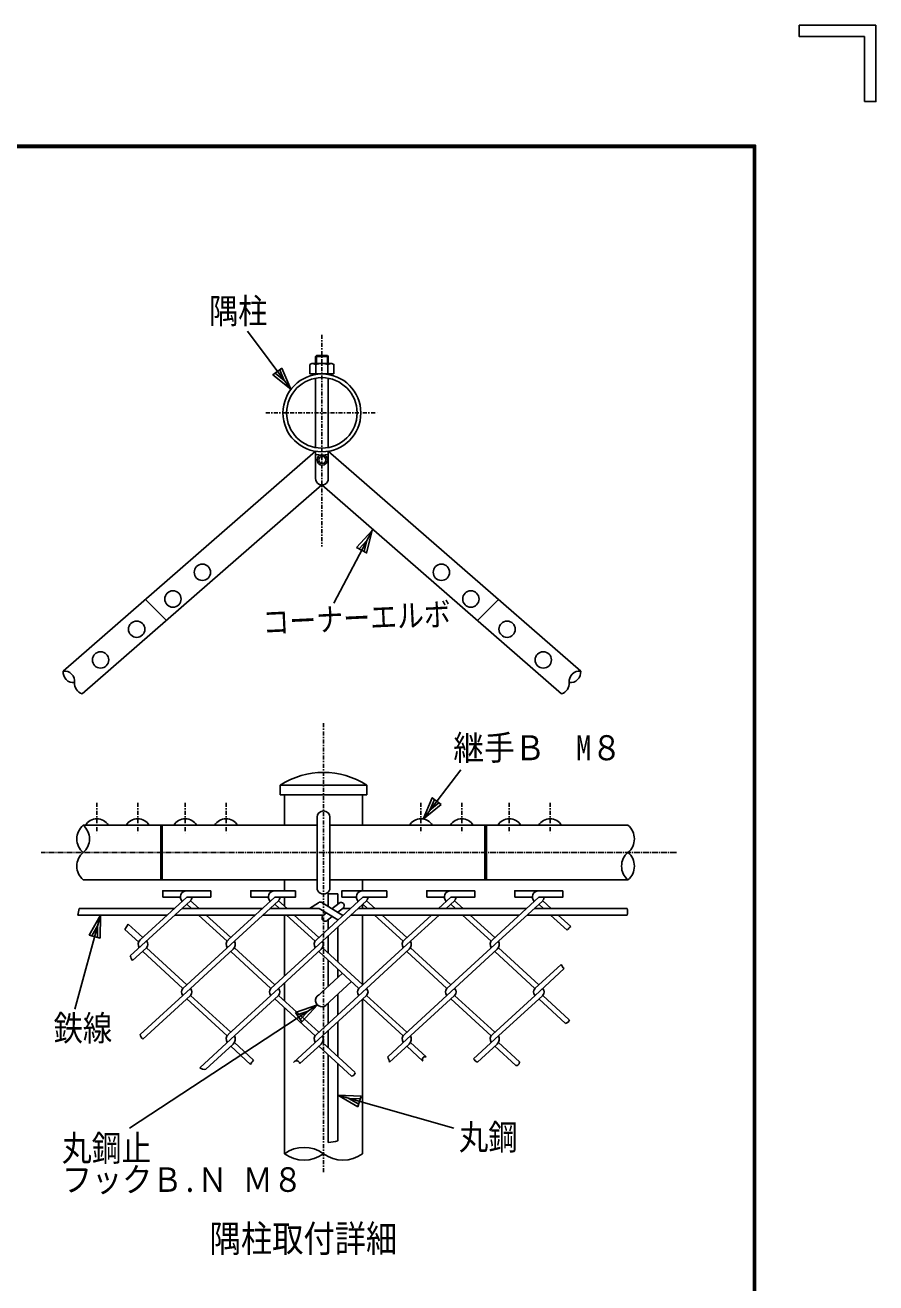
# Model space of a CAD drawing. Units: millimetres, scale not verified. Extents: x -2950 to 2950, y -2100 to 2100.
# Drawn here: x 1888 to 2950, y 530 to 2100 of the extents above; entities that cross this region are included whole.
import ezdxf
from ezdxf.enums import TextEntityAlignment as Align

# ---------------------------------------------------------------- set-up
doc = ezdxf.new("R2010")
doc.units = ezdxf.units.MM
doc.header["$LTSCALE"] = 10
doc.linetypes.add('USER1', pattern=[1.125, 0.75, -0.125, 0.125, -0.125])
doc.linetypes.add('USER3', pattern=[1.01, 0.5, -0.25, 0.01, -0.25])
for name, color, linetype, lineweight in [('0-1_1', 7, 'Continuous', 25), ('0-2_0', 7, 'Continuous', 25), ('0-6_WAKU', 7, 'Continuous', 25)]:
    doc.layers.add(name, color=color, linetype=linetype, lineweight=lineweight)
doc.styles.add('ＭＳ ゴシック', font='')
doc.styles.get('ＭＳ ゴシック').set_extended_font_data('MS Gothic')

# ---------------------------------------------------------------- blocks, each defined once
blk = doc.blocks.new('C80')
at = {"layer": '0-1_1', "color": 4}
blk.add_line((51106.5, 16197.5), (51915.5, 15568.4), dxfattribs=at)
blk.add_lwpolyline([(51284.6, 15970.4), (51106.5, 16197.5), (51370.5, 16080.9)], close=True, dxfattribs=at)
blk.add_lwpolyline([(51306, 15998), (51217, 16111.6), (51349, 16053.3)], dxfattribs=at)
blk = doc.blocks.new('C81')
at = {"layer": '0-1_1', "color": 4}
blk.add_line((51455.9, 14103.5), (51925.9, 14719.3), dxfattribs=at)
blk.add_lwpolyline([(51681.4, 14283.6), (51455.9, 14103.5), (51570.1, 14368.6)], close=True, dxfattribs=at)
blk.add_lwpolyline([(51653.6, 14304.8), (51540.8, 14214.8), (51597.9, 14347.3)], dxfattribs=at)
blk = doc.blocks.new('C82')
at = {"layer": '0-1_1', "color": 4}
blk.add_line((50392.8, 10655.5), (51837.7, 10244), dxfattribs=at)
blk.add_lwpolyline([(50642.9, 10511.5), (50392.8, 10655.5), (50681.3, 10646.1)], close=True, dxfattribs=at)
blk.add_lwpolyline([(50652.5, 10545.2), (50527.5, 10617.2), (50671.7, 10612.5)], dxfattribs=at)
blk = doc.blocks.new('C83')
at = {"layer": '0-1_1', "color": 4}
blk.add_line((47430.5, 12905.9), (47110.3, 11728.5), dxfattribs=at)
blk.add_lwpolyline([(47289.5, 12654.1), (47430.5, 12905.9), (47424.6, 12617.4)], close=True, dxfattribs=at)
blk.add_lwpolyline([(47323.3, 12644.9), (47393.8, 12770.8), (47390.8, 12626.5)], dxfattribs=at)
blk = doc.blocks.new('C72')
at = {"layer": '0-1_1', "color": 4}
blk.add_line((22168.3, 18875.2), (21625.2, 19599.4), dxfattribs=at)
blk.add_lwpolyline([(22056.3, 19141.2), (22168.3, 18875.2), (21944.3, 19057.2)], close=True, dxfattribs=at)
blk.add_lwpolyline([(22028.3, 19120.2), (22084.3, 18987.2), (21972.3, 19078.2)], dxfattribs=at)

msp = doc.modelspace()

# ---------------------------------------------------------------- linework, layer by layer
at = {"layer": '0-1_1', "color": 4, "linetype": 'USER3'}
for p, q in [((2258.7, 1713.55), (2258.7, 1449.62)), ((2188.7, 1616.17), (2328.7, 1616.17)), ((2260.7, 1228.82), (2260.7, 668.26)), ((1977.86, 1129.46), (1977.86, 1089.46)), ((2028.77, 1129.46), (2028.77, 1089.46)), ((2088.17, 1129.46), (2088.17, 1089.46)), ((2139.08, 1129.46), (2139.08, 1089.46)), ((2382.33, 1129.46), (2382.33, 1089.46)), ((2433.24, 1129.46), (2433.24, 1089.46)), ((2492.63, 1129.46), (2492.63, 1089.46)), ((2543.55, 1129.46), (2543.55, 1089.46))]:
    msp.add_line(p, q, dxfattribs=at)
at = {"layer": '0-1_1'}
for p, q in [((2250.7, 1686.57), (2250.7, 1677.77)), ((2251.9, 1687.77), (2265.5, 1687.77)), ((2265.5, 1687.77), (2266.7, 1686.57)), ((2266.7, 1686.57), (2266.7, 1677.77)), ((2246.2, 1677.77), (2243.7, 1676.62)), ((2243.7, 1676.62), (2243.7, 1664.77)), ((2243.7, 1664.77), (2273.7, 1664.77)), ((2250.7, 1664.77), (2250.7, 1664.11)), ((2251.21, 1664.77), (2251.21, 1676.62)), ((2266.2, 1664.77), (2266.2, 1676.62)), ((2266.7, 1664.77), (2266.7, 1664.11)), ((2250.7, 1659.44), (2250.7, 1572.91)), ((2266.7, 1659.44), (2266.7, 1572.91)), ((2250.7, 1568.39), (1935.7, 1293.95)), ((2250.7, 1568.39), (1935.7, 1293.95)), ((2250.7, 1568.24), (2250.7, 1534.28)), ((2266.7, 1568.39), (2581.71, 1293.95)), ((2266.7, 1568.39), (2581.71, 1293.95)), ((2266.7, 1568.24), (2266.7, 1534.28)), ((2258.7, 1526.28), (1959.49, 1265.6)), ((2258.7, 1526.28), (1959.49, 1265.6)), ((2258.7, 1526.28), (2557.91, 1265.6)), ((2258.7, 1526.28), (2557.91, 1265.6)), ((2038.33, 1383.37), (2064.56, 1357.14)), ((2038.33, 1383.37), (2064.56, 1357.14)), ((2479.07, 1383.37), (2452.84, 1357.14)), ((2206.7, 1151.46), (2314.7, 1151.46)), ((2206.7, 1151.46), (2206.7, 1139.46)), ((2314.7, 1151.46), (2314.7, 1139.46)), ((2206.7, 1139.46), (2314.7, 1139.46)), ((2212.1, 1139.46), (2212.1, 1101.46)), ((2309.3, 1139.46), (2309.3, 1101.46)), ((2252.7, 1101.46), (1960.7, 1101.46)), ((2057.47, 1101.46), (2057.47, 1033.46)), ((2059.47, 1101.46), (2059.47, 1033.46)), ((2252.7, 1111.46), (2252.7, 1023.46)), ((2268.7, 1111.46), (2268.7, 1023.46)), ((2640.7, 1101.46), (2268.7, 1101.46)), ((2461.94, 1101.46), (2461.94, 1033.46)), ((2463.94, 1101.46), (2463.94, 1033.46)), ((2252.7, 1033.46), (1960.7, 1033.46)), ((2212.1, 1033.46), (2212.1, 1019.76)), ((2640.7, 1033.46), (2268.7, 1033.46)), ((2309.3, 1033.46), (2309.3, 1019.76)), ((2019.52, 938.33), (2094.86, 1007.36)), ((2032.07, 958.61), (2090.06, 1011.76)), ((2060.06, 1011.76), (2082.06, 1011.76)), ((2105.64, 997.48), (2094.86, 1007.36)), ((2141.91, 958.61), (2199.91, 1011.76)), ((2144.99, 952.64), (2204.71, 1007.36)), ((2169.91, 1011.76), (2191.91, 1011.76)), ((2215.49, 997.48), (2204.71, 1007.36)), ((2212.1, 1011.76), (2212.1, 1000.59)), ((2254.32, 1004.81), (2243.42, 997.48)), ((2251.76, 958.61), (2309.76, 1011.76)), ((2254.84, 952.64), (2314.55, 1007.36)), ((2258.64, 1004.91), (2284.74, 988.97)), ((2266.7, 1015.99), (2266.7, 999.98)), ((2266.7, 1015.99), (2278.7, 1015.99)), ((2278.7, 1015.99), (2278.7, 1003.25)), ((2283.76, 1011.76), (2301.76, 1011.76)), ((2325.34, 997.48), (2314.55, 1007.36)), ((2389.61, 1011.76), (2411.61, 1011.76)), ((2404.03, 997.48), (2419.61, 1011.76)), ((2413.62, 997.48), (2424.4, 1007.36)), ((2435.19, 997.48), (2424.4, 1007.36)), ((2471.46, 958.61), (2529.45, 1011.76)), ((2474.53, 952.64), (2534.25, 1007.36)), ((2499.45, 1011.76), (2521.45, 1011.76)), ((2545.03, 997.48), (2534.25, 1007.36)), ((2065.75, 989.48), (1954.17, 989.48)), ((2074.49, 997.48), (1955.7, 997.48)), ((2175.6, 989.48), (2075.35, 989.48)), ((2184.33, 997.48), (2084.08, 997.48)), ((2096.05, 997.48), (2090.06, 1002.97)), ((2140.44, 956.81), (2104.78, 989.48)), ((2144.99, 961.43), (2114.37, 989.48)), ((2261.27, 989.48), (2185.19, 989.48)), ((2255.44, 997.48), (2193.92, 997.48)), ((2205.9, 997.48), (2199.91, 1002.97)), ((2212.1, 989.48), (2212.1, 913.48)), ((2250.29, 956.81), (2214.63, 989.48)), ((2254.84, 961.43), (2224.22, 989.48)), ((2255.44, 997.48), (2278.69, 983.29)), ((2264.44, 991.99), (2260.37, 988.77)), ((2280.1, 1004.36), (2271.14, 997.28)), ((2278.42, 992.83), (2285.06, 998.08)), ((2285.45, 989.48), (2283.9, 989.48)), ((2294.18, 997.48), (2284.3, 997.48)), ((2505.14, 989.48), (2295.04, 989.48)), ((2513.87, 997.48), (2303.77, 997.48)), ((2309.3, 1002.55), (2309.3, 997.48)), ((2309.3, 989.48), (2309.3, 901.89)), ((2315.75, 997.48), (2309.76, 1002.97)), ((2360.13, 956.81), (2324.48, 989.48)), ((2364.68, 961.43), (2334.07, 989.48)), ((2361.61, 958.61), (2395.3, 989.48)), ((2364.68, 952.64), (2404.89, 989.48)), ((2425.59, 997.48), (2419.61, 1002.97)), ((2469.98, 956.81), (2434.32, 989.48)), ((2474.53, 961.43), (2443.92, 989.48)), ((2639.54, 989.48), (2514.74, 989.48)), ((2639.54, 997.48), (2523.47, 997.48)), ((2535.44, 997.48), (2529.45, 1002.97)), ((2564.81, 970.57), (2544.17, 989.48)), ((2569.2, 975.33), (2553.76, 989.48)), ((2016.89, 978.12), (2035.12, 961.41)), ((2265.33, 982.49), (2271.72, 987.54)), ((2266.7, 983.58), (2266.7, 972.3)), ((2278.7, 974.51), (2278.7, 930.77)), ((2012.89, 971.47), (2030.06, 955.74)), ((2266.7, 963.51), (2266.7, 941.76)), ((2022.34, 932.58), (2039.69, 948.47)), ((2035.14, 943.85), (2085.27, 897.92)), ((2039.69, 948.47), (2090.06, 902.31)), ((2144.99, 952.64), (2085.27, 897.92)), ((2148.06, 946.67), (2094.84, 897.9)), ((2144.99, 943.85), (2195.12, 897.92)), ((2149.54, 948.47), (2199.91, 902.31)), ((2254.84, 952.64), (2195.12, 897.92)), ((2257.91, 946.67), (2204.69, 897.9)), ((2254.84, 943.85), (2304.96, 897.92)), ((2259.38, 948.47), (2309.76, 902.31)), ((2364.68, 952.64), (2304.96, 897.92)), ((2367.76, 946.67), (2314.54, 897.9)), ((2364.68, 943.85), (2414.81, 897.92)), ((2369.23, 948.47), (2419.61, 902.31)), ((2474.53, 952.64), (2414.81, 897.92)), ((2477.6, 946.67), (2414.83, 889.15)), ((2474.53, 943.85), (2524.66, 897.92)), ((2479.08, 948.47), (2529.45, 902.31)), ((2266.7, 932.98), (2266.7, 900.77)), ((2557.2, 927.73), (2524.66, 897.92)), ((2252.26, 887.53), (2284.28, 916.87)), ((2278.7, 921.98), (2278.7, 911.76)), ((2561.22, 922.63), (2524.68, 889.15)), ((2032.07, 840.38), (2094.84, 897.9)), ((2141.91, 840.38), (2204.69, 897.9)), ((2212.1, 904.69), (2212.1, 882.35)), ((2251.76, 840.38), (2314.54, 897.9)), ((2262.82, 876.01), (2295.85, 906.27)), ((2035.14, 834.4), (2094.86, 889.13)), ((2140.44, 838.57), (2090.06, 884.73)), ((2144.99, 843.19), (2094.86, 889.13)), ((2144.99, 834.4), (2204.71, 889.13)), ((2250.29, 838.57), (2199.91, 884.73)), ((2254.84, 843.19), (2204.71, 889.13)), ((2254.84, 834.4), (2314.55, 889.13)), ((2266.7, 879.57), (2266.7, 854.07)), ((2278.7, 890.56), (2278.7, 865.06)), ((2309.3, 884.32), (2309.3, 691.46)), ((2360.13, 838.57), (2309.76, 884.73)), ((2364.68, 843.19), (2314.55, 889.13)), ((2361.61, 840.38), (2414.83, 889.14)), ((2364.68, 834.4), (2424.4, 889.13)), ((2469.98, 838.57), (2419.61, 884.73)), ((2474.53, 843.19), (2424.4, 889.13)), ((2471.46, 840.38), (2524.68, 889.14)), ((2474.53, 834.4), (2534.25, 889.13)), ((2562.84, 854.14), (2529.45, 884.73)), ((2567.52, 858.64), (2534.25, 889.13)), ((2212.1, 873.56), (2212.1, 691.46)), ((2278.7, 856.28), (2278.7, 812.53)), ((2144.99, 834.4), (2106.24, 798.9)), ((2254.84, 834.4), (2223.13, 805.35)), ((2266.7, 845.28), (2266.7, 823.53)), ((2364.68, 834.4), (2340.8, 812.52)), ((2474.53, 834.4), (2447.94, 810.04)), ((2148.06, 828.43), (2113.85, 797.08)), ((2144.99, 825.62), (2169.76, 802.92)), ((2149.54, 830.24), (2173.26, 808.49)), ((2257.91, 828.43), (2231.25, 804)), ((2254.84, 825.62), (2295.52, 788.34)), ((2259.38, 830.24), (2300.36, 792.69)), ((2367.76, 828.43), (2343.07, 805.81)), ((2364.68, 825.62), (2384.88, 807.1)), ((2369.23, 830.24), (2388.63, 812.46)), ((2477.6, 828.43), (2452.73, 805.64)), ((2474.53, 825.62), (2500.79, 801.55)), ((2479.08, 830.24), (2505.37, 806.15)), ((2266.7, 814.74), (2266.7, 705.63)), ((2278.7, 803.74), (2278.7, 707.48))]:
    msp.add_line(p, q, dxfattribs=at)
at = {"layer": '0-1_1', "color": 4}
for p, q in [((2251.9, 1687.77), (2251.9, 1677.77)), ((2265.5, 1687.77), (2265.5, 1677.77)), ((2012.89, 971.47), (2016.89, 978.12)), ((2253.26, 877.16), (2018.63, 723.59))]:
    msp.add_line(p, q, dxfattribs=at)
at = {"layer": '0-1_1', "color": 4, "linetype": 'USER1'}
msp.add_line((2701.07, 1067.46), (1908.31, 1067.46), dxfattribs=at)
at = {"layer": '0-1_1'}
for points in [[(2251.9, 1687.77), (2250.7, 1686.57), (2266.7, 1686.57)], [(2246.2, 1677.77), (2271.2, 1677.77), (2273.7, 1676.62), (2273.7, 1664.77)], [(2120.06, 1019.76), (2060.06, 1019.76), (2060.06, 1011.76)], [(2090.06, 1011.76), (2120.06, 1011.76), (2120.06, 1019.76)], [(2225.91, 1019.76), (2169.91, 1019.76), (2169.91, 1011.76)], [(2199.91, 1011.76), (2225.91, 1011.76), (2225.91, 1019.76)], [(2339.76, 1019.76), (2283.76, 1019.76), (2283.76, 1011.76)], [(2309.76, 1011.76), (2339.76, 1011.76), (2339.76, 1019.76)], [(2449.61, 1019.76), (2389.61, 1019.76), (2389.61, 1011.76)], [(2419.61, 1011.76), (2449.61, 1011.76), (2449.61, 1019.76)], [(2559.45, 1019.76), (2499.45, 1019.76), (2499.45, 1011.76)], [(2529.45, 1011.76), (2559.45, 1011.76), (2559.45, 1019.76)]]:
    msp.add_lwpolyline(points, dxfattribs=at)
at = {"layer": '0-1_1', "color": 4}
msp.add_lwpolyline([(2225.94, 867.86), (2253.26, 877.16), (2233.53, 856.1)], close=True, dxfattribs=at)
msp.add_lwpolyline([(2227.83, 864.92), (2241.49, 869.57), (2231.63, 859.04)], dxfattribs=at)
at = {"layer": '0-1_1'}
for centre, radius in [((2258.7, 1616.17), 48.6), ((2258.7, 1616.17), 44), ((2259.22, 1557.49), 6.45), ((2259.22, 1557.49), 4.42), ((2109.51, 1417.21), 10.2), ((2109.51, 1417.21), 10.2), ((2407.89, 1417.21), 10.2), ((2407.89, 1417.21), 10.2), ((2072.81, 1383.9), 10.2), ((2072.81, 1383.9), 10.2), ((2444.6, 1383.9), 10.2), ((2444.6, 1383.9), 10.2), ((2027.51, 1346.21), 10.2), ((2027.51, 1346.21), 10.2), ((2489.89, 1346.21), 10.2), ((2489.89, 1346.21), 10.2), ((1982.42, 1307.89), 10.2), ((1982.42, 1307.89), 10.2), ((2534.98, 1307.89), 10.2), ((2534.98, 1307.89), 10.2)]:
    msp.add_circle(centre, radius, dxfattribs=at)
for centre, radius, start, end in [((2246.2, 1666.35), 11.43, 64.02038, 90), ((2258.7, 1652.87), 24.9, 72.48255, 107.51738), ((2271.2, 1666.35), 11.43, 90, 115.97954), ((2259.7, 1612.17), 48.6, 259.32785, 278.28114), ((2258.7, 1534.28), 8, 179.99992, 0), ((2260.7, 1068.33), 99.12, 56.99119, 123.00874), ((2260.7, 1111.46), 8, 0, 179.99992), ((1977.86, 1092.46), 17, 31.96536, 148.03456), ((2028.77, 1092.46), 17, 31.96536, 148.03456), ((2088.17, 1092.46), 17, 31.96536, 148.03456), ((2139.08, 1092.46), 17, 31.96536, 148.03456), ((2382.33, 1092.46), 17, 31.9659, 148.03403), ((2433.24, 1092.46), 17, 31.9659, 148.03403), ((2492.63, 1092.46), 17, 31.9659, 148.03403), ((2543.55, 1092.46), 17, 31.9659, 148.03403), ((2260.7, 1023.46), 8, 179.99992, 0), ((2090.06, 1011.76), 8, 90, 222.50017), ((2090.06, 1011.76), 6.48, 317.50034, 0), ((2199.91, 1011.76), 8, 90, 222.50017), ((2199.91, 1011.76), 6.48, 317.50034, 0), ((2256.55, 1001.49), 4, 58.59953, 123.92401), ((2282.58, 1001.22), 4, 308.30823, 128.30816), ((2309.76, 1011.76), 8, 90, 222.50017), ((2309.76, 1011.76), 6.48, 317.50034, 0), ((2419.61, 1011.76), 8, 90, 222.49869), ((2419.61, 1011.76), 6.48, 317.50217, 0), ((2529.45, 1011.76), 8, 90, 222.49869), ((2529.45, 1011.76), 6.48, 317.50217, 0), ((2262.85, 985.63), 4, 128.30816, 308.30823), ((2037.54, 952.64), 8.1, 132.50044, 210.96289), ((2147.39, 952.64), 8.1, 132.50081, 210.96289), ((2257.23, 952.64), 8.1, 132.50081, 210.96289), ((2367.08, 952.64), 8.1, 132.50044, 210.96289), ((2476.93, 952.64), 8.1, 132.50081, 210.96289), ((2034.91, 952.85), 6.48, 317.49985, 42.50015), ((2142.59, 952.64), 8.1, 312.50088, 30.96329), ((2252.44, 952.64), 8.1, 312.50088, 30.96329), ((2362.28, 952.64), 8.1, 312.50088, 30.96329), ((2472.13, 952.64), 8.1, 312.50088, 30.96329), ((2090.06, 893.52), 6.48, 137.49977, 222.50023), ((2090.06, 893.52), 6.48, 317.49985, 42.50015), ((2199.91, 893.52), 6.48, 137.49977, 222.50023), ((2199.91, 893.52), 6.48, 317.49985, 42.50015), ((2309.76, 893.52), 6.48, 137.49977, 222.50023), ((2309.76, 893.52), 6.48, 317.49985, 42.50015), ((2419.61, 893.52), 6.48, 137.5016, 222.4984), ((2419.61, 893.52), 6.48, 317.50168, 42.49832), ((2529.45, 893.52), 6.48, 137.5016, 222.4984), ((2529.45, 893.52), 6.48, 317.50168, 42.49832), ((2258.8, 882.93), 8, 120.15853, 324.84174), ((2147.39, 834.4), 8.1, 132.50081, 210.96289), ((2142.59, 834.4), 8.1, 312.50088, 30.96329), ((2257.23, 834.4), 8.1, 132.50081, 210.96289), ((2252.44, 834.4), 8.1, 312.50088, 30.96329), ((2367.08, 834.4), 8.1, 132.50081, 210.96289), ((2362.28, 834.4), 8.1, 312.50088, 30.96329), ((2476.93, 834.4), 8.1, 132.50081, 210.96289), ((2472.13, 834.4), 8.1, 312.50088, 30.96329)]:
    msp.add_arc(centre, radius, start, end, dxfattribs=at)
at = {"layer": '0-1_1', "color": 4}
for centre, radius, start, end in [((1948.87, 1292.71), 13.24, 174.59924, 275.40347), ((1948.87, 1292.71), 13.24, 174.59924, 275.40347), ((1936.94, 1280.77), 13.24, 354.5972, 95.40039), ((1936.94, 1280.77), 13.24, 354.5972, 95.40039), ((2580.47, 1280.77), 13.24, 84.59961, 185.4028), ((2580.47, 1280.77), 13.24, 84.59961, 185.4028), ((2568.53, 1292.71), 13.24, 264.59653, 5.40076), ((2568.53, 1292.71), 13.24, 264.59653, 5.40076), ((1963.3, 1278.28), 13.24, 174.59729, 253.29509), ((1963.3, 1278.28), 13.24, 174.59729, 253.29509), ((2554.11, 1278.28), 13.24, 286.70491, 5.40271), ((2554.11, 1278.28), 13.24, 286.70491, 5.40271), ((1974.77, 1084.46), 22.06, 129.59811, 230.40164), ((1946.64, 1084.46), 22.06, 309.59845, 50.40183), ((2626.64, 1084.46), 22.06, 309.59906, 50.40244), ((1974.77, 1050.46), 22.06, 129.59836, 230.40189), ((2654.77, 1050.46), 22.06, 129.59897, 230.4025), ((2626.64, 1050.46), 22.06, 309.59784, 50.40094), ((1867.26, 1010.34), 89.37, 346.50195, 351.72638), ((2624.33, 993.48), 15.73, 345.2659, 14.7341), ((2636.01, 909.38), 93.87, 135.36543, 139.32133), ((2041.26, 945.41), 22.86, 198.04726, 214.15215), ((2569.19, 933.04), 13.11, 203.85423, 232.54781), ((2561.83, 859.89), 5.83, 279.95709, 347.58115), ((2040.17, 840.77), 8.12, 182.81139, 231.68469), ((2210.05, 781.47), 45.65, 143.69893, 151.97339), ((2226.93, 803.09), 4.42, 11.87968, 149.26799), ((2322.97, 802.75), 20.34, 8.64713, 28.70666), ((2387.66, 809.15), 3.45, 73.6339, 216.35986), ((2463.52, 822.21), 19.78, 217.99718, 236.92053), ((2501.09, 805.82), 4.28, 265.93872, 4.35715), ((2111.63, 804.63), 7.87, 226.74767, 286.3721), ((2294.79, 794.02), 5.73, 277.30011, 346.50375), ((2259.4, 792.79), 87.46, 274.78991, 282.75055), ((2236.4, 658.55), 40.91, 53.55512, 126.44486), ((2236.4, 724.36), 40.91, 233.55521, 306.44495), ((2285, 724.36), 40.91, 233.55521, 306.44495)]:
    msp.add_arc(centre, radius, start, end, dxfattribs=at)
at = {"layer": '0-6_WAKU'}
for p, q in [((2854.58, 2100.16), (2950.08, 2100.16)), ((2935.75, 2004.66), (2935.75, 2085.84)), ((-2698.59, 1948.83), (2798.74, 1948.83))]:
    msp.add_line(p, q, dxfattribs=at)
for points in [[(2935.75, 2085.84), (2854.58, 2085.84), (2854.58, 2100.16)], [(2950.08, 2100.16), (2950.08, 2004.66), (2935.75, 2004.66)], [(2798.74, 1948.83), (2798.74, -1948.51), (-2698.59, -1948.51)], [(2797.41, 1947.49), (2797.41, -1947.17), (-2697.26, -1947.17)], [(-2697.26, -1947.17), (-2697.26, 1947.49), (2797.41, 1947.49)]]:
    msp.add_lwpolyline(points, dxfattribs=at)
msp.add_lwpolyline([(-2699.92, 1950.16), (2800.08, 1950.16), (2800.08, -1949.84), (-2699.92, -1949.84)], close=True, dxfattribs=at)

# ---------------------------------------------------------------- block references
at = {"layer": '0-2_0', "xscale": 0.1, "yscale": 0.1}
for name, p in [('C72', (3.2, -241.91)), ('C81', (-2760.58, -301.11)), ('C83', (-2760.58, -301.11)), ('C82', (-2760.58, -301.11))]:
    msp.add_blockref(name, p, dxfattribs=at)
at = {"layer": '0-2_0', "xscale": 0.1, "yscale": 0.1, "rotation": 280}
msp.add_blockref('C80', (-161.27, 6221.23), dxfattribs=at)

# ---------------------------------------------------------------- texts
at = {"layer": '0-1_1', "color": 4, "style": 'ＭＳ ゴシック'}
for s, height, width, p in [('隅柱', 31.34, 0.85, (2117.98, 1718.35)), ('継手Ｂ\u3000M８', 31.19, 0.9, (2422.71, 1173.29)), ('鉄線', 31.6, 0.85, (1923.73, 823.04)), ('丸鋼', 31.6, 0.85, (2429.72, 686.94)), ('丸鋼止', 32.11, 0.85, (1934.15, 672.73)), ('フックＢ.Ｎ Ｍ８', 30.64, 0.9, (1934.15, 634.69)), ('隅柱取付詳細', 33.65, 0.85, (2118.62, 558.67))]:
    msp.add_text(s, height=height, dxfattribs=dict(at, width=width)).set_placement(p, align=Align.BOTTOM_LEFT)
at = {"layer": '0-1_1', "color": 4, "style": 'ＭＳ ゴシック', "width": 0.85}
msp.add_text('コーナーエルボ', height=28.98, rotation=2.697, dxfattribs=at).set_placement((2185.63, 1331.39), align=Align.BOTTOM_LEFT)

doc.saveas('drawing.dxf')
